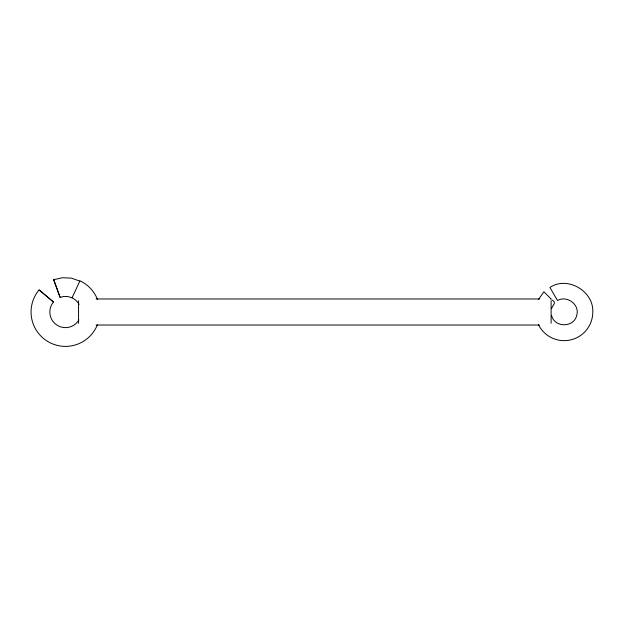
<?xml version="1.0" encoding="UTF-8"?>
<svg xmlns="http://www.w3.org/2000/svg" width="624" height="624" viewBox="0 0 624 624"><rect width="100%" height="100%" fill="white"/><g stroke="black" fill="none" stroke-linecap="round" stroke-linejoin="round"><path stroke-width="0.94" d="M538.606 299.395L543.871 291.736L550.828 298.748M551.554 308.63C552.583 305.105 557.099 302.492 552.162 300.074M72.181 297.515L72.049 297.827A15.631 15.631 0 0 1 79.123 304.403M79.817 281.12L71.393 278.125L62.423 277.742L53.656 279.7L60.091 297.32L64.077 296.431L68.156 296.603L72.049 297.827L79.958 280.816A34.39 34.39 0 0 1 97.445 299.364M96.088 298.974L539.417 298.974M96.096 325.026L539.425 325.026M97.36 324.854A34.39 34.39 0 0 1 47.775 341.5A34.39 34.39 0 0 1 39.086 289.926L53.469 301.969A15.631 15.631 0 0 0 56.394 324.737A15.631 15.631 0 0 0 78.866 320.034M53.469 301.969L39.086 289.926M551.554 315.37C554.315 327.889 573.963 327.889 576.724 315.37C580.125 304.387 566.693 295.105 557.489 300.503C554.947 296.158 552.427 291.806 549.939 287.43C567.083 275.792 593.697 290.768 592.8 312A28.657 28.657 0 0 1 538.442 324.683M53.656 279.7L56.878 288.436M60.091 297.32L56.87 288.577M551.109 298.974L551.109 299.419M551.109 300.721L551.109 323.279M78.554 300.721L78.554 323.279"/></g></svg>
